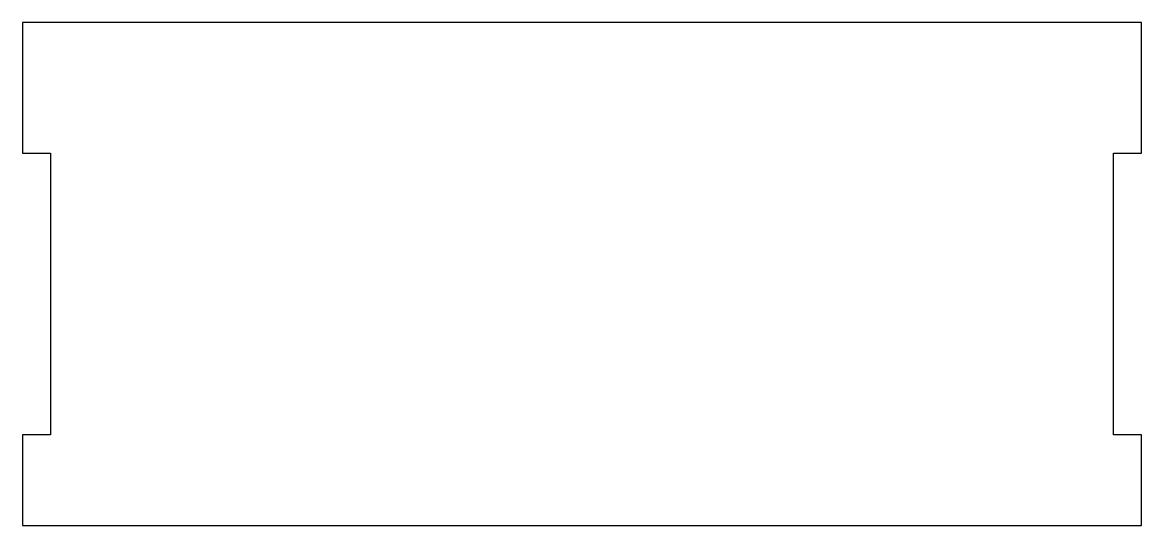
# Model space of a CAD drawing. Header units: millimetres. Extents: x -60 to 60, y -27 to 27.
import ezdxf

# ---------------------------------------------------------------- set-up
doc = ezdxf.new("R2010")
doc.units = ezdxf.units.MM

msp = doc.modelspace()

# ---------------------------------------------------------------- linework, layer by layer
msp.add_lwpolyline([(-57, -17.25), (-60, -17.25), (-60, -27), (60, -27), (60, -17.25), (57, -17.25), (57, 12.95), (60, 12.95), (60, 27), (-60, 27), (-60, 12.95), (-57, 12.95)], close=True)

doc.saveas('drawing.dxf')
